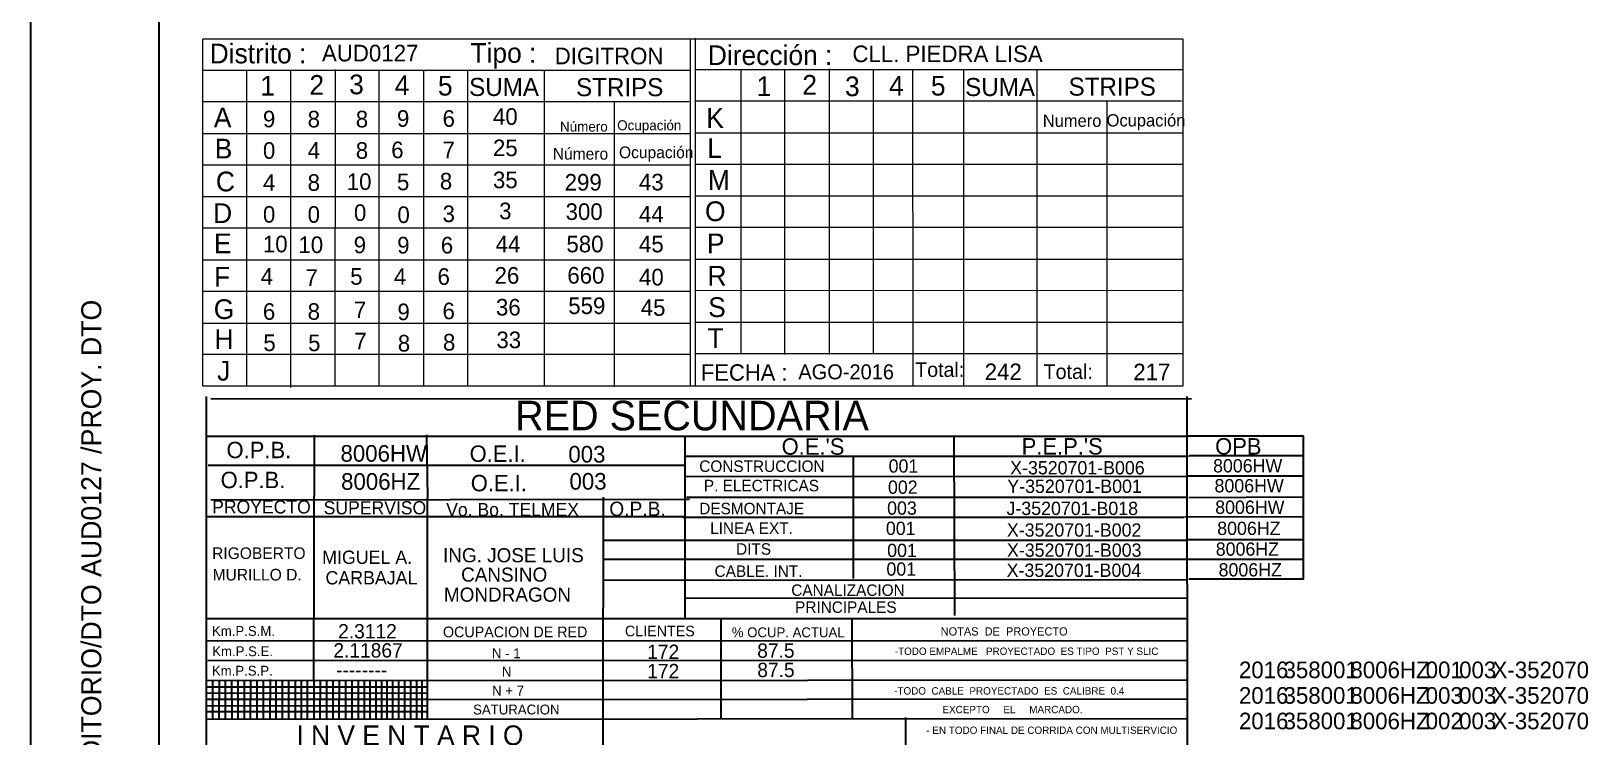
# Model space of a CAD drawing. Header units: millimetres. Extents: x 1234 to 13465, y -4218 to 5585.
# Drawn here: x 1276 to 3300, y 2273 to 3195 of the extents above; entities that cross this region are included whole.
import ezdxf

# ---------------------------------------------------------------- set-up
doc = ezdxf.new("R2010")
doc.units = ezdxf.units.MM
for name, color, linetype, lineweight in [('APUNTADOR EXISTENTE SECUNDARIO', 82, 'Continuous', 40), ('CUADRO DE CORTE DE CAJA', 102, 'Continuous', 5), ('DATOS ADMINISTRATIVOS', 102, 'Continuous', 5), ('DATOS DE CARATULA', 160, 'Continuous', 5), ('MARCOS CONSTRUCCION', 250, 'Continuous', 30), ('MARCOS DIAGRAMA DE EMPALME', 250, 'Continuous', 30), ('NEGRO', 250, 'Continuous', 5), ('NOMBRE DE CALLES', 92, 'TLSIGC_017', 5)]:
    doc.layers.add(name, color=color, linetype=linetype, lineweight=lineweight)
doc.linetypes.add('TLSIGC_017', pattern='A,0.5,["=",Standard,S=1.6,R=0,X=-0.2,Y=-0.8],0.5', length=1)

msp = doc.modelspace()

# ---------------------------------------------------------------- linework, layer by layer
at = {"layer": 'MARCOS CONSTRUCCION'}
for p, q in [((1792.8, 2666.5), (1794.1, 2584.5)), ((2129.3, 2638.7), (2788.5, 2638.7)), ((2129.3, 2638.7), (2788.5, 2638.7)), ((2789, 2639.5), (2938.2, 2639.5)), ((2787.7, 2613), (2937.8, 2613)), ((2788.8, 2585), (2938.2, 2585.5)), ((2783.5, 2559.4), (2937.8, 2559.8)), ((2786.7, 2529.7), (2937.8, 2529.7)), ((2787.2, 2504.4), (2937.8, 2504.4))]:
    msp.add_line(p, q, dxfattribs=at)
for points in [[(1359.5, 3245.7), (1359.5, 5543.6), (7375.7, 5543.6), (7375.7, 947.8), (1275.9, 947.8), (1275.9, 3245.7), (1443, 3245.7), (1443, 947.8), (1443, 1073.1), (3030.6, 1073.1), (3030.6, 947.8)], [(2788.6, 2665.6), (2938.2, 2665.2), (2938.2, 2477.9), (2788.6, 2477.9)]]:
    msp.add_lwpolyline(points, dxfattribs=at)
at = {"layer": 'MARCOS DIAGRAMA DE EMPALME'}
for p, q in [((1504.7, 2716.9), (1505.5, 1140.3)), ((1504.7, 2716.9), (1505.5, 1140.3)), ((2792.4, 2713.5), (1511, 2713.6)), ((2792.4, 2713.5), (1511, 2713.6)), ((2787.7, 1139.1), (2786.7, 2716.7)), ((2787.7, 1139.1), (2786.7, 2716.7)), ((1506, 2665), (2788.1, 2664.9)), ((1506, 2665), (2788.1, 2664.9)), ((1645.4, 2347.1), (1646.4, 2666.3)), ((1645.4, 2347.1), (1646.4, 2666.3)), ((2130.2, 2665.5), (2130.2, 2426.7)), ((2130.2, 2665.5), (2130.2, 2426.7)), ((2483.1, 2430.6), (2481.9, 2664.3)), ((2483.1, 2430.6), (2481.9, 2664.3)), ((2350.4, 2478.8), (2350.4, 2638.7)), ((2350.4, 2478.8), (2350.4, 2638.7)), ((1507.3, 2627.1), (2129.4, 2627.1)), ((1507.3, 2627.1), (2129.4, 2627.1)), ((2130.5, 2612.4), (2785.6, 2612.6)), ((2130.5, 2612.4), (2785.6, 2612.6)), ((1511, 2581.9), (2136.1, 2582.5)), ((1511, 2581.9), (2136.1, 2582.5)), ((1794.1, 2295.8), (1794.2, 2584)), ((1794.1, 2295.8), (1794.2, 2584)), ((2023.3, 2296.4), (2023.8, 2585.4)), ((2023.3, 2296.4), (2023.8, 2585.4)), ((2132.4, 2585.2), (2787.5, 2585.4)), ((2132.4, 2585.2), (2787.5, 2585.4)), ((1504.7, 2560.1), (2129.4, 2560.1)), ((1504.7, 2560.1), (2129.4, 2560.1)), ((2127.6, 2559.1), (2782.7, 2559.3)), ((2127.6, 2559.1), (2782.7, 2559.3)), ((2023.8, 2529.2), (2785.6, 2529.2)), ((2023.8, 2529.2), (2785.6, 2529.2)), ((2024.7, 2504), (2785.6, 2504)), ((2024.7, 2504), (2785.6, 2504)), ((2022.8, 2476.8), (2787.5, 2477.8)), ((2022.8, 2476.8), (2787.5, 2477.8)), ((2131.4, 2453.4), (2786.6, 2453.6)), ((2131.4, 2453.4), (2786.6, 2453.6)), ((1505, 2426.8), (2786.6, 2426.7)), ((1505, 2426.8), (2786.6, 2426.7)), ((2177.5, 2295.5), (2177.5, 2427.4)), ((2177.5, 2295.5), (2177.5, 2427.4)), ((2349.2, 2296), (2349, 2426.6)), ((2349.2, 2296), (2349, 2426.6)), ((1505.8, 2397.9), (2787.8, 2397.5)), ((1505.8, 2397.9), (2787.8, 2397.5)), ((1506.8, 2371.7), (2787.7, 2372.3)), ((1506.8, 2371.7), (2787.7, 2372.3)), ((1505.2, 2345.8), (1793.8, 2345.6)), ((1505.2, 2345.8), (1793.8, 2345.6)), ((1505.2, 2337.4), (1794.8, 2337.5)), ((1505.2, 2337.4), (1794.8, 2337.5)), ((1505.2, 2329.2), (1794.1, 2329.4)), ((1505.2, 2329.2), (1794.1, 2329.4)), ((1513.4, 2295.8), (1513.3, 2346.4)), ((1513.4, 2295.8), (1513.3, 2346.4)), ((1521.8, 2295.2), (1522.2, 2346)), ((1521.8, 2295.2), (1522.2, 2346)), ((1530.1, 2295.6), (1530.1, 2345.9)), ((1530.1, 2295.6), (1530.1, 2345.9)), ((1538.8, 2295.2), (1538.4, 2345.4)), ((1538.8, 2295.2), (1538.4, 2345.4)), ((1546.6, 2295.5), (1546.8, 2345.9)), ((1546.6, 2295.5), (1546.8, 2345.9)), ((1555, 2295.8), (1554.8, 2345.4)), ((1555, 2295.8), (1554.8, 2345.4)), ((1562.7, 2295.6), (1563.2, 2345.4)), ((1562.7, 2295.6), (1563.2, 2345.4)), ((1571.5, 2295.2), (1571.5, 2345.9)), ((1571.5, 2295.2), (1571.5, 2345.9)), ((1579.9, 2295.6), (1579.9, 2346.4)), ((1579.9, 2295.6), (1579.9, 2346.4)), ((1588.3, 2295.6), (1588.8, 2346.8)), ((1588.3, 2295.6), (1588.8, 2346.8)), ((1596.3, 2294.7), (1596.3, 2346.4)), ((1596.3, 2294.7), (1596.3, 2346.4)), ((1604.6, 2296), (1604.6, 2345.9)), ((1604.6, 2296), (1604.6, 2345.9)), ((1613, 2296), (1613, 2345.9)), ((1613, 2296), (1613, 2345.9)), ((1621.4, 2295.2), (1621.4, 2345.9)), ((1621.4, 2295.2), (1621.4, 2345.9)), ((1629.4, 2295.6), (1629.4, 2345.9)), ((1629.4, 2295.6), (1629.4, 2345.9)), ((1637.3, 2295.8), (1637.3, 2345.9)), ((1637.3, 2295.8), (1637.3, 2345.9)), ((1645.7, 2295.6), (1645.7, 2346.4)), ((1645.7, 2295.6), (1645.7, 2346.4)), ((1653.7, 2295.2), (1654.1, 2345.9)), ((1653.7, 2295.2), (1654.1, 2345.9)), ((1662.5, 2295.2), (1662.5, 2345.4)), ((1662.5, 2295.2), (1662.5, 2345.4)), ((1670.8, 2295.5), (1670.8, 2345.9)), ((1670.8, 2295.5), (1670.8, 2345.9)), ((1678.6, 2295.2), (1678.8, 2345.4)), ((1678.6, 2295.2), (1678.8, 2345.4)), ((1687.4, 2295.5), (1687.2, 2346.4)), ((1687.4, 2295.5), (1687.2, 2346.4)), ((1695.6, 2295.5), (1695.6, 2345.9)), ((1695.6, 2295.5), (1695.6, 2345.9)), ((1704, 2295.1), (1704, 2345.6)), ((1704, 2295.1), (1704, 2345.6)), ((1711.8, 2294.7), (1711.8, 2345.2)), ((1711.8, 2294.7), (1711.8, 2345.2)), ((1719.2, 2295.3), (1719.2, 2345.4)), ((1719.2, 2295.3), (1719.2, 2345.4)), ((1726.7, 2295.3), (1726.7, 2345.4)), ((1726.7, 2295.3), (1726.7, 2345.4)), ((1734.1, 2295.7), (1734.1, 2345.8)), ((1734.1, 2295.7), (1734.1, 2345.8)), ((1741.5, 2295.7), (1741.5, 2345.8)), ((1741.5, 2295.7), (1741.5, 2345.8)), ((1748.9, 2295.7), (1748.9, 2345.8)), ((1748.9, 2295.7), (1748.9, 2345.8)), ((1756.7, 2296), (1756.7, 2346.1)), ((1756.7, 2296), (1756.7, 2346.1)), ((1764.4, 2295.7), (1764.4, 2345.8)), ((1764.4, 2295.7), (1764.4, 2345.8)), ((1772.2, 2295.7), (1772.2, 2345.8)), ((1772.2, 2295.7), (1772.2, 2345.8)), ((1779.9, 2295.6), (1779.9, 2345.7)), ((1779.9, 2295.6), (1779.9, 2345.7)), ((1787, 2296), (1787, 2346.1)), ((1787, 2296), (1787, 2346.1)), ((1795, 2345.6), (2786.7, 2346.3)), ((1795, 2345.6), (2786.7, 2346.3)), ((1505.2, 2321.1), (1794.1, 2321.3)), ((1505.2, 2321.1), (1794.1, 2321.3)), ((1505.2, 2312.4), (1794.4, 2312.8)), ((1505.2, 2312.4), (1794.4, 2312.8)), ((1794.3, 2320.8), (2786.4, 2321.6)), ((1794.3, 2320.8), (2786.4, 2321.6)), ((1505, 2295.2), (2787.8, 2296)), ((1505, 2295.2), (2787.8, 2296)), ((1505.4, 2304.9), (1794.4, 2305)), ((1505.4, 2304.9), (1794.4, 2305)), ((2023.2, 2295.6), (2022.9, 1800.2)), ((2023.2, 2295.6), (2022.9, 1800.2)), ((2418.5, 2297.4), (2419.8, 1571.6)), ((2418.5, 2297.4), (2419.8, 1571.6))]:
    msp.add_line(p, q, dxfattribs=at)
at = {"layer": 'NEGRO'}
for p, q in [((1500.6, 2730.4), (1500.6, 3184.4)), ((1500.6, 2730.4), (1500.6, 3184.4)), ((1501.5, 3184.5), (2781.1, 3184.5)), ((1501.5, 3184.5), (2781.1, 3184.5)), ((2137.3, 3184.5), (2137.3, 2730.4)), ((2137.3, 3184.5), (2137.3, 2730.4)), ((2144.1, 2731.3), (2144.1, 3185.4)), ((2144.1, 2731.3), (2144.1, 3185.4)), ((2781.1, 3184.5), (2781.1, 2730.4)), ((1500.8, 3143.3), (2137, 3143.2)), ((1500.8, 3143.3), (2137, 3143.2)), ((1557.4, 3143.3), (1557.3, 2730.4)), ((1557.4, 3143.3), (1557.3, 2730.4)), ((1615.5, 2728.8), (1615.5, 3142.8)), ((1615.5, 2728.8), (1615.5, 3142.8)), ((1673.2, 3144.1), (1673.1, 2730)), ((1673.2, 3144.1), (1673.1, 2730)), ((1730.8, 2730.4), (1730.8, 3142.8)), ((1730.8, 2730.4), (1730.8, 3142.8)), ((1788.6, 3143.3), (1788.6, 2730.7)), ((1788.6, 3143.3), (1788.6, 2730.7)), ((1846.3, 3143), (1846.3, 2729.8)), ((1846.3, 3143), (1846.3, 2729.8)), ((1946.9, 2730.4), (1946.9, 3143.2)), ((1946.9, 2730.4), (1946.9, 3143.2)), ((2144.3, 3144.3), (2780.5, 3144.2)), ((2144.3, 3144.3), (2780.5, 3144.2)), ((2203.4, 3144.2), (2203.3, 2772.4)), ((2203.4, 3144.2), (2203.3, 2772.4)), ((2260.9, 2771.9), (2260.9, 3143.7)), ((2260.9, 2771.9), (2260.9, 3143.7)), ((2318.7, 3145), (2318.6, 2771.9)), ((2318.7, 3145), (2318.6, 2771.9)), ((2376.8, 2772.4), (2376.8, 3143.2)), ((2376.8, 2772.4), (2376.8, 3143.2)), ((2590.4, 2731.4), (2590.4, 3144.2)), ((2590.4, 2731.4), (2590.4, 3144.2)), ((2135.8, 3102), (1500.7, 3101.9)), ((2135.8, 3102), (1500.7, 3101.9)), ((2038, 3102.4), (2038, 2729.5)), ((2038, 3102.4), (2038, 2729.5)), ((2779.3, 3103), (2144.2, 3102.9)), ((2779.3, 3103), (2144.2, 3102.9)), ((2681.5, 3103.4), (2681.5, 2730.5)), ((2681.5, 3103.4), (2681.5, 2730.5)), ((1500.8, 3060.7), (2136.5, 3060.6)), ((1500.8, 3060.7), (2136.5, 3060.6)), ((2144.3, 3061.7), (2780, 3061.6)), ((2144.3, 3061.7), (2780, 3061.6)), ((2137, 3019.4), (1500.7, 3019.4)), ((2137, 3019.4), (1500.7, 3019.4)), ((2780.5, 3020.3), (2144.2, 3020.3)), ((2780.5, 3020.3), (2144.2, 3020.3)), ((1501.2, 2978.1), (2137, 2978.1)), ((1501.2, 2978.1), (2137, 2978.1)), ((2144.7, 2979.1), (2780.5, 2979.1)), ((2144.7, 2979.1), (2780.5, 2979.1)), ((2137, 2936.8), (1501.2, 2936.8)), ((2137, 2936.8), (1501.2, 2936.8)), ((2780.5, 2937.8), (2144.7, 2937.8)), ((2780.5, 2937.8), (2144.7, 2937.8)), ((1500.7, 2895.5), (2137, 2895.5)), ((1500.7, 2895.5), (2137, 2895.5)), ((2144.2, 2896.5), (2780.5, 2896.5)), ((2144.2, 2896.5), (2780.5, 2896.5)), ((2136.6, 2854.2), (1500.7, 2854.2)), ((2136.6, 2854.2), (1500.7, 2854.2)), ((2780.1, 2855.2), (2144.2, 2855.1)), ((2780.1, 2855.2), (2144.2, 2855.1)), ((2144.2, 2813.9), (2780, 2813.9)), ((2144.2, 2813.9), (2780, 2813.9)), ((1500.7, 2812.9), (2136.5, 2812.9)), ((1500.7, 2812.9), (2136.5, 2812.9)), ((2137.4, 2771.7), (1501.2, 2771.7)), ((2137.4, 2771.7), (1501.2, 2771.7)), ((2780.9, 2772.7), (2144.7, 2772.7)), ((2780.9, 2772.7), (2144.7, 2772.7)), ((2781.1, 2730.4), (1501, 2730.4)), ((2781.1, 2730.4), (1501, 2730.4))]:
    msp.add_line(p, q, dxfattribs=at)
for points in [[(2427.8, 3143.7), (2428.1, 2772.9), (2428.1, 2731.2)], [(2427.8, 3143.7), (2428.1, 2772.9), (2428.1, 2731.2)], [(2494.1, 3143.9), (2494.1, 2777.8), (2494.4, 2729.7)], [(2494.1, 3143.9), (2494.1, 2777.8), (2494.4, 2729.7)]]:
    msp.add_lwpolyline(points, dxfattribs=at)

# ---------------------------------------------------------------- texts
at = {"layer": 'APUNTADOR EXISTENTE SECUNDARIO'}
msp.add_text('DIGITRON', height=21.73, dxfattribs=at).set_placement((1960.2, 3151.1))
at = {"layer": 'CUADRO DE CORTE DE CAJA'}
msp.add_text('AUD0127', height=21.73, dxfattribs=at).set_placement((1656.1, 3154.9))
at = {"layer": 'DATOS ADMINISTRATIVOS'}
for s, height, p in [('2016', 21.73, (2854.2, 2348.6)), ('358001', 21.73, (2912.5, 2348.6)), ('8006HZ', 21.73, (2999.9, 2348.6)), ('001', 21.73, (3098.2, 2348.6)), ('003', 21.73, (3141.9, 2348.6)), ('X-3520701-B004', 21.725, (3185.6, 2348.6)), ('2016', 21.73, (2854.2, 2315.2)), ('358001', 21.73, (2912.5, 2315.2)), ('8006HZ', 21.73, (2999.9, 2315.2)), ('003', 21.73, (3098.2, 2315.2)), ('003', 21.73, (3141.9, 2315.2)), ('X-3520701-B003', 21.725, (3185.6, 2315.2)), ('2016', 21.73, (2854.2, 2281.8)), ('358001', 21.73, (2912.5, 2281.8)), ('8006HZ', 21.73, (2999.9, 2281.8)), ('002', 21.73, (3098.2, 2281.8)), ('003', 21.73, (3141.9, 2281.8)), ('X-3520701-B002', 21.725, (3185.6, 2281.8))]:
    msp.add_text(s, height=height, dxfattribs=at).set_placement(p)
at = {"layer": 'DATOS DE CARATULA'}
for s, height, p in [('9', 21.7, (1579, 3068.7)), ('8', 21.7, (1637.4, 3068.6)), ('8', 21.7, (1700.3, 3068.6)), ('9', 21.7, (1754.1, 3069.4)), ('6', 21.7, (1813.7, 3069.4)), ('40', 21.73, (1879.5, 3072)), ('0', 21.7, (1579, 3027.6)), ('4', 21.7, (1637.4, 3027.6)), ('8', 21.7, (1700.3, 3027.6)), ('6', 21.7, (1746.6, 3028.3)), ('7', 21.7, (1813.7, 3028.3)), ('25', 21.73, (1879.5, 3031)), ('4', 21.7, (1579, 2985.7)), ('8', 21.7, (1637.4, 2985.7)), ('10', 21.73, (1688.5, 2986.8)), ('5', 21.7, (1754.1, 2986.4)), ('8', 21.7, (1810.1, 2987.5)), ('35', 21.73, (1879.5, 2989.1)), ('299', 21.73, (1973.2, 2986)), ('43', 21.73, (2070.3, 2986.2)), ('0', 21.7, (1579, 2944.1)), ('0', 21.7, (1637.4, 2944)), ('0', 21.7, (1697.9, 2946.3)), ('0', 21.7, (1754.7, 2943.6)), ('3', 21.7, (1813.7, 2944.8)), ('3', 21.7, (1887.6, 2948.6)), ('300', 21.73, (1974.4, 2947.6)), ('44', 21.73, (2070.3, 2944.3)), ('10', 21.73, (1578.9, 2905.3)), ('10', 21.73, (1625.3, 2904.3)), ('9', 21.7, (1697.6, 2904.1)), ('9', 21.7, (1754.4, 2903.8)), ('6', 21.7, (1811.4, 2903.8)), ('44', 21.73, (1883.1, 2905.3)), ('580', 21.73, (1975.5, 2905.3)), ('45', 21.73, (2070.3, 2905.3)), ('4', 21.7, (1576, 2862.9)), ('7', 21.7, (1634.5, 2861.4)), ('5', 21.7, (1693, 2862.9)), ('4', 21.7, (1750, 2862.8)), ('6', 21.7, (1807.1, 2862.8)), ('26', 21.73, (1881.6, 2864.3)), ('660', 21.73, (1976.7, 2864.4)), ('40', 21.73, (2070.3, 2862)), ('6', 21.7, (1578.9, 2817.1)), ('8', 21.7, (1637.4, 2817.1)), ('7', 21.7, (1697.8, 2819.3)), ('9', 21.7, (1754.7, 2816.6)), ('6', 21.7, (1813.6, 2817.8)), ('36', 21.73, (1883.4, 2822.7)), ('559', 21.73, (1977.9, 2824.6)), ('45', 21.73, (2072.6, 2822.3)), ('5', 21.7, (1579.5, 2776.2)), ('5', 21.7, (1638, 2776.1)), ('7', 21.7, (1698.4, 2778.4)), ('8', 21.7, (1755.2, 2775.6)), ('8', 21.7, (1814.2, 2776.9)), ('33', 21.73, (1884, 2780)), ('AGO-2016', 19.55, (2278.5, 2739.3)), ('242', 21.73, (2522, 2738.2)), ('217', 21.73, (2716.1, 2738)), ('8006HW', 21.73, (1680.3, 2631.6)), ('003', 21.73, (1978, 2630.5)), ('001', 17.38, (2396.5, 2617.3)), ('X-3520701-B006', 17.38, (2555.3, 2615)), ('8006HW', 17.38, (2820.4, 2617.6)), ('8006HZ', 21.73, (1681.1, 2594.9)), ('003', 21.73, (1979.5, 2595.1)), ('002', 17.38, (2395.6, 2589.6)), ('Y-3520701-B001', 17.38, (2551.6, 2590.8)), ('8006HW', 17.38, (2822.3, 2591.5)), ('003', 17.38, (2394.5, 2562.3)), ('J-3520701-B018', 17.38, (2550.5, 2561.9)), ('8006HW', 17.38, (2823.2, 2563.4)), ('001', 17.38, (2392.9, 2535.8)), ('X-3520701-B002', 17.38, (2551, 2533.6)), ('8006HZ', 17.38, (2825.8, 2535.8)), ('RIGOBERTO', 15.21, (1512.6, 2504.4)), ('MIGUEL A.', 17.38, (1656.4, 2498)), ('ING. JOSE LUIS', 18.467, (1814.3, 2500.1)), ('001', 17.38, (2394.6, 2507)), ('X-3520701-B003', 17.38, (2551.1, 2507.3)), ('8006HZ', 17.38, (2823.9, 2508.7)), ('MURILLO D.', 15.21, (1513.2, 2476.3)), ('CANSINO', 18.47, (1837.9, 2474.8)), ('001', 17.38, (2393.6, 2482.6)), ('X-3520701-B004', 17.38, (2550.7, 2481)), ('8006HZ', 17.38, (2827.6, 2481.6)), ('CARBAJAL', 17.38, (1660.7, 2471.2)), (' MONDRAGON ', 18.467, (1808.6, 2448.6)), ('2.3112', 18.74, (1677.2, 2400.6)), ('2.11867', 18.74, (1671, 2375.6)), ('172', 18.74, (2081, 2373.7)), ('87.5', 18.74, (2224.8, 2375.3)), ('87.5', 18.74, (2224.9, 2350)), ('--------', 18.74, (1674.6, 2350.2)), ('172', 18.74, (2081, 2348.5))]:
    msp.add_text(s, height=height, dxfattribs=at).set_placement(p)
msp.add_text('RED TELEFONICA/ POBLACIÓN/ GUADALAJARA  /CTL CTL - AUDITORIO/DTO AUD0127 /PROY. DTO', height=26.071, rotation=90, dxfattribs=at).set_placement((1367.7, 1192.8))
at = {"layer": 'MARCOS DIAGRAMA DE EMPALME'}
for s, height, p in [('Número', 13.12, (1967.1, 3063.1)), ('Ocupación', 13.12, (2041.8, 3064.8)), ('Número', 15.21, (1957.7, 3026.5)), ('Ocupación', 15.21, (2044.2, 3028.4)), ('RED SECUNDARIA', 38.637, (1908.5, 2672.6)), ('RED SECUNDARIA', 38.637, (1908.5, 2672.6)), ('O.P.B.', 21.46, (1531.4, 2636.2)), ('O.P.B.', 21.46, (1531.4, 2636.2)), ('O.E.I.', 21.46, (1849, 2631.4)), ('O.E.I.', 21.46, (1849, 2631.4)), ("O.E.'S", 21.46, (2256.7, 2640.7)), ("O.E.'S", 21.46, (2256.7, 2640.7)), ("P.E.P.'S", 21.46, (2570.3, 2641)), ("P.E.P.'S", 21.46, (2570.3, 2641)), ('OPB', 21.46, (2823.1, 2641)), ('CONSTRUCCION', 14.995, (2149.1, 2618.2)), ('CONSTRUCCION', 14.995, (2149.1, 2618.2)), ('O.P.B.', 21.46, (1523.7, 2597)), ('O.P.B.', 21.46, (1523.7, 2597)), ('O.E.I.', 21.46, (1850.5, 2592.9)), ('P. ELECTRICAS', 14.995, (2155.1, 2592.9)), ('P. ELECTRICAS', 14.995, (2155.1, 2592.9)), ('PROYECTO', 17.17, (1512.6, 2563.9)), ('PROYECTO', 17.17, (1512.6, 2563.9)), ('SUPERVISO', 17.17, (1658.3, 2562.8)), ('SUPERVISO', 17.17, (1658.3, 2562.8)), ('Vo. Bo. TELMEX', 17.172, (1818.4, 2560.4)), ('Vo. Bo. TELMEX', 17.172, (1818.4, 2560.4)), ('O.P.B.', 18.74, (2031.5, 2560.6)), ('O.P.B.', 18.74, (2031.5, 2560.6)), ('DESMONTAJE', 14.99, (2149.1, 2562.9)), ('DESMONTAJE', 14.99, (2149.1, 2562.9)), ('LINEA EXT.', 14.99, (2163.3, 2537.2)), ('LINEA EXT.', 14.99, (2163.3, 2537.2)), ('DITS', 14.99, (2197.2, 2510)), ('DITS', 14.99, (2197.2, 2510)), ('CABLE. INT.', 14.995, (2169.1, 2481)), ('CABLE. INT.', 14.995, (2169.1, 2481)), ('CANALIZACION', 14.995, (2269.3, 2456.2)), ('PRINCIPALES', 14.995, (2274.3, 2434)), ('PRINCIPALES', 14.995, (2274.3, 2434)), ('Km.P.S.M.', 12.88, (1512.4, 2403.9)), ('Km.P.S.M.', 12.88, (1512.4, 2403.9)), ('OCUPACION DE RED', 13.952, (1814.2, 2402.1)), ('OCUPACION DE RED', 13.952, (1814.2, 2402.1)), ('CLIENTES', 13.95, (2052, 2403.3)), ('CLIENTES', 13.95, (2052, 2403.3)), ('% OCUP. ACTUAL', 12.879, (2191.6, 2402.1)), ('% OCUP. ACTUAL', 12.879, (2191.6, 2402.1)), ('NOTAS  DE  PROYECTO', 10.732, (2464.5, 2404.4)), ('NOTAS  DE  PROYECTO', 10.732, (2464.5, 2404.4)), ('Km.P.S.E.', 12.88, (1512.7, 2377.4)), ('Km.P.S.E.', 12.88, (1512.7, 2377.4)), ('-TODO EMPALME   PROYECTADO  ES TIPO  PST Y SLIC', 9.659, (2404.5, 2379)), ('-TODO EMPALME   PROYECTADO  ES TIPO  PST Y SLIC', 9.659, (2404.5, 2379)), ('N - 1', 12.88, (1878.2, 2374.7)), ('N - 1', 12.88, (1878.2, 2374.7)), ('Km.P.S.P.', 12.88, (1512.3, 2351.9)), ('Km.P.S.P.', 12.88, (1512.3, 2351.9)), ('N', 12.9, (1891.1, 2350.8)), ('N', 12.9, (1891.1, 2350.8)), ('N + 7', 12.88, (1878.4, 2325.9)), ('N + 7', 12.88, (1878.4, 2325.9)), ('-TODO  CABLE  PROYECTADO  ES  CALIBRE  0.4  ', 9.659, (2403.7, 2327.2)), ('-TODO  CABLE  PROYECTADO  ES  CALIBRE  0.4  ', 9.659, (2403.7, 2327.2)), ('SATURACION', 12.88, (1853.6, 2301.2)), ('SATURACION', 12.88, (1853.6, 2301.2)), ('EXCEPTO     EL     MARCADO.', 9.659, (2466.8, 2302.8)), ('EXCEPTO     EL     MARCADO.', 9.659, (2466.8, 2302.8)), ('I N V E N T A R I O', 25.758, (1622.7, 2261.1)), ('I N V E N T A R I O', 25.758, (1622.7, 2261.1)), ('- EN TODO FINAL DE CORRIDA CON MULTISERVICIO', 9.659, (2445.7, 2275.7)), ('- EN TODO FINAL DE CORRIDA CON MULTISERVICIO', 9.659, (2445.7, 2275.7))]:
    msp.add_text(s, height=height, dxfattribs=at).set_placement(p)
at = {"layer": 'NEGRO'}
for s, height, p in [('Distrito :', 25.76, (1509.4, 3152.3)), ('Distrito :', 25.76, (1509.4, 3152.3)), ('Tipo :', 25.76, (1850.1, 3153.1)), ('Tipo :', 25.76, (1850.1, 3153.1)), ('Dirección :', 25.758, (2160.3, 3150.1)), ('Dirección :', 25.758, (2160.3, 3150.1)), ('2', 25.8, (1639.7, 3111.2)), ('2', 25.8, (1639.7, 3111.2)), ('3', 25.8, (1691.6, 3111.9)), ('3', 25.8, (1691.6, 3111.9)), ('2', 25.8, (2283.7, 3111.3)), ('2', 25.8, (2283.7, 3111.3)), ('1', 25.8, (1575.5, 3110.2)), ('1', 25.8, (1575.5, 3110.2)), ('4', 25.8, (1751.1, 3110.8)), ('4', 25.8, (1751.1, 3110.8)), ('5', 25.8, (1807.6, 3110.2)), ('5', 25.8, (1807.6, 3110.2)), ('SUMA', 23.61, (1848.4, 3109.7)), ('SUMA', 23.61, (1848.4, 3109.7)), ('STRIPS', 23.61, (1988.1, 3109.4)), ('STRIPS', 23.61, (1988.1, 3109.4)), ('1', 25.8, (2224, 3109.6)), ('1', 25.8, (2224, 3109.6)), ('3', 25.8, (2339.5, 3109.4)), ('3', 25.8, (2339.5, 3109.4)), ('4', 25.8, (2397, 3110.2)), ('4', 25.8, (2397, 3110.2)), ('5', 25.8, (2451.7, 3110.2)), ('5', 25.8, (2451.7, 3110.2)), ('SUMA', 23.61, (2496.5, 3109.6)), ('SUMA', 23.61, (2496.5, 3109.6)), ('STRIPS', 23.61, (2631.6, 3110.1)), ('STRIPS', 23.61, (2631.6, 3110.1)), ('A', 25.8, (1514.8, 3068.7)), ('A', 25.8, (1514.8, 3068.7)), ('K', 25.8, (2158.2, 3068)), ('K', 25.8, (2158.2, 3068)), ('Numero', 16.1, (2597.9, 3069.3)), ('Numero', 16.1, (2597.9, 3069.3)), ('Ocupación', 16.1, (2681.3, 3069.8)), ('Ocupación', 16.1, (2681.3, 3069.8)), ('B', 25.8, (1516, 3028)), ('B', 25.8, (1516, 3028)), ('L', 25.8, (2159.5, 3028.6)), ('L', 25.8, (2159.5, 3028.6)), ('C', 25.8, (1517.5, 2985)), ('C', 25.8, (1517.5, 2985)), ('M', 25.8, (2160.3, 2986.9)), ('M', 25.8, (2160.3, 2986.9)), ('D', 25.8, (1513.9, 2943.6)), ('D', 25.8, (1513.9, 2943.6)), ('O', 25.8, (2156.6, 2946.1)), ('O', 25.8, (2156.6, 2946.1)), ('E', 25.8, (1515, 2904)), ('E', 25.8, (1515, 2904)), ('P', 25.8, (2159.1, 2904)), ('P', 25.8, (2159.1, 2904)), ('F', 25.8, (1515.1, 2860.5)), ('F', 25.8, (1515.1, 2860.5)), ('R', 25.8, (2159.8, 2861.8)), ('R', 25.8, (2159.8, 2861.8)), ('G', 25.8, (1514.7, 2818.1)), ('G', 25.8, (1514.7, 2818.1)), ('S', 25.8, (2160.7, 2820.7)), ('S', 25.8, (2160.7, 2820.7)), ('H', 25.8, (1515.7, 2779)), ('H', 25.8, (1515.7, 2779)), ('T', 25.8, (2159.8, 2780.3)), ('T', 25.8, (2159.8, 2780.3)), ('J', 25.8, (1519.1, 2737.6)), ('J', 25.8, (1519.1, 2737.6)), ('FECHA :', 21.46, (2151.2, 2737.5)), ('FECHA :', 21.46, (2151.2, 2737.5)), ('Total:', 19.12, (2431.3, 2742.4)), ('Total:', 19.12, (2431.3, 2742.4)), ('Total:', 19.32, (2598.8, 2739.7)), ('Total:', 19.32, (2598.8, 2739.7))]:
    msp.add_text(s, height=height, dxfattribs=at).set_placement(p)
at = {"layer": 'NOMBRE DE CALLES'}
msp.add_text('CLL. PIEDRA LISA', height=21.725, dxfattribs=at).set_placement((2349.2, 3153.9))

doc.saveas('drawing.dxf')
